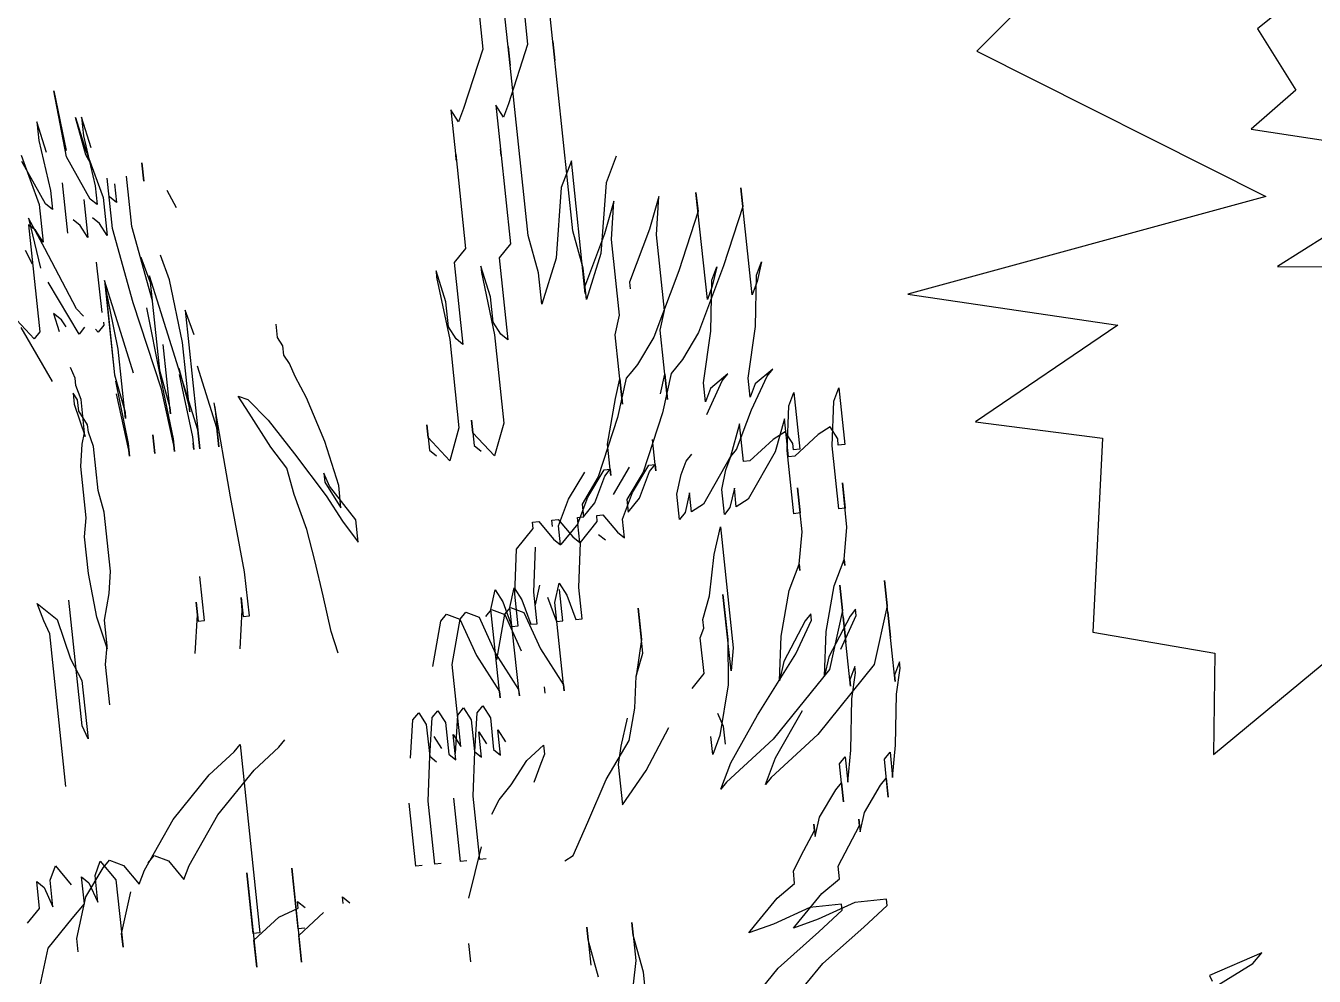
# Model space of a CAD drawing. Header units: millimetres. Extents: x 7703 to 16070, y -6855 to 95.
# Drawn here: x 14869.52 to 14892.32, y -4820.02 to -4803.19 of the extents above; entities that cross this region are included whole.
import ezdxf

# ---------------------------------------------------------------- set-up
doc = ezdxf.new("R2010")
doc.units = ezdxf.units.MM
for name, color, linetype in [('AĞAÇLAR', 7, 'Continuous'), ('yeni', 7, 'Continuous'), ('YENİ AĞAÇ', 80, 'Continuous')]:
    doc.layers.add(name, color=color, linetype=linetype)
doc.layers.add('kapı', color=6, linetype='Continuous', lineweight=9)
doc.styles.get("Standard").update_dxf_attribs({"font": 'stylu.ttf', "height": 10})

# ---------------------------------------------------------------- blocks, each defined once
blk = doc.blocks.new('A$C06865A3D')
at = {"color": 84}
for p, q in [((0.6569, 3.5943), (0.5796, 3.6568)), ((0.8609, 3.6326), (0.8745, 3.6216)), ((0.9382, 3.5701), (0.8609, 3.6326)), ((0.5876, 3.6202), (0.6285, 3.5871)), ((0.8745, 3.6216), (0.9007, 3.5703)), ((0.6432, 3.6053), (0.6569, 3.5943)), ((0.7796, 3.495), (0.6432, 3.6053)), ((0.6285, 3.5871), (0.6547, 3.5358)), ((0.9228, 3.5976), (0.9327, 3.582)), ((0.9282, 3.5857), (0.9228, 3.5976)), ((0.9609, 3.5517), (0.9282, 3.5857)), ((0.9327, 3.582), (0.9382, 3.5701)), ((0.7591, 3.5719), (0.7699, 3.548)), ((0.813, 3.5734), (0.8284, 3.5459)), ((0.8366, 3.5468), (0.813, 3.5734)), ((0.9007, 3.5703), (0.9278, 3.5107)), ((1.0551, 3.5659), (1.096, 3.5328)), ((1.0605, 3.554), (1.0551, 3.5659)), ((0.9899, 3.5132), (0.9609, 3.5517)), ((1.0886, 3.5237), (1.0605, 3.554)), ((0.7699, 3.548), (0.8126, 3.4985)), ((0.8284, 3.5459), (0.85, 3.4983)), ((0.8912, 3.5027), (0.8366, 3.5468)), ((0.6547, 3.5358), (0.6601, 3.5239)), ((1.0001, 3.5351), (0.9981, 3.5141)), ((1.0009, 3.5268), (1.0001, 3.5351)), ((1.075, 3.5347), (1.0722, 3.5219)), ((1.0878, 3.5319), (1.075, 3.5347)), ((1.0923, 3.5282), (1.0878, 3.5319)), ((1.096, 3.5328), (1.0923, 3.5282)), ((0.6474, 3.5267), (0.6837, 3.4973)), ((0.6601, 3.5239), (0.6474, 3.5267)), ((1.0126, 3.4948), (1.0009, 3.5268)), ((1.0722, 3.5219), (1.0711, 3.4927)), ((1.1341, 3.4869), (1.0886, 3.5237)), ((0.9278, 3.5107), (0.9349, 3.4824)), ((1.0035, 3.5022), (0.9899, 3.5132)), ((0.9981, 3.5141), (1.0035, 3.5022)), ((1.0401, 3.5102), (1.0555, 3.4827)), ((1.0674, 3.4881), (1.0401, 3.5102)), ((1.1196, 3.5062), (1.1378, 3.4915)), ((1.1514, 3.4804), (1.1196, 3.5062)), ((0.6792, 3.501), (0.7474, 3.4458)), ((0.6837, 3.4973), (0.6792, 3.501)), ((0.8106, 3.4775), (0.7796, 3.495)), ((0.8126, 3.4985), (0.8333, 3.4591)), ((0.85, 3.4983), (0.8546, 3.4946)), ((0.9011, 3.4871), (0.8912, 3.5027)), ((1.0289, 3.4591), (1.0126, 3.4948)), ((1.0711, 3.4927), (1.0674, 3.4881)), ((1.1378, 3.4915), (1.1341, 3.4869)), ((0.9511, 3.4467), (0.9011, 3.4871)), ((0.9349, 3.4824), (0.9358, 3.4741)), ((1.0555, 3.4827), (1.0689, 3.4342)), ((1.1705, 3.4575), (1.1514, 3.4804)), ((0.8333, 3.4591), (0.8106, 3.4775)), ((0.9358, 3.4741), (0.9366, 3.4659)), ((1.2108, 3.4701), (1.2289, 3.4554)), ((1.2517, 3.437), (1.2108, 3.4701)), ((1.6992, 3.4733), (1.6799, 3.4243)), ((1.7004, 3.4603), (1.6992, 3.4733)), ((0.9329, 3.4614), (0.9511, 3.4467)), ((0.9429, 3.4458), (0.9329, 3.4614)), ((0.9366, 3.4659), (0.9565, 3.4348)), ((1.0297, 3.4509), (1.0289, 3.4591)), ((1.175, 3.4538), (1.1705, 3.4575)), ((1.1705, 3.4575), (1.175, 3.4538)), ((1.1813, 3.4337), (1.1705, 3.4575)), ((1.6908, 3.42), (1.7004, 3.4603)), ((0.7474, 3.4458), (0.7491, 3.4293)), ((1.0351, 3.4389), (1.0297, 3.4509)), ((1.2289, 3.4554), (1.2588, 3.4086)), ((1.2335, 3.4517), (1.2517, 3.437)), ((1.2835, 3.4113), (1.2335, 3.4517)), ((0.9565, 3.4348), (0.9827, 3.3834)), ((1.0451, 3.4234), (1.0351, 3.4389)), ((1.0525, 3.4325), (1.0624, 3.4169)), ((1.0661, 3.4214), (1.0525, 3.4325)), ((1.0689, 3.4342), (1.0661, 3.4214)), ((1.2058, 3.3988), (1.1813, 3.4337)), ((1.2105, 3.4326), (1.2114, 3.4244)), ((1.2151, 3.4289), (1.2105, 3.4326)), ((0.7491, 3.4293), (0.8082, 3.3815)), ((1.0633, 3.4087), (1.0451, 3.4234)), ((1.2114, 3.4244), (1.224, 3.3841)), ((1.2268, 3.3969), (1.2151, 3.4289)), ((1.2735, 3.4268), (1.279, 3.4149)), ((1.2781, 3.4232), (1.2735, 3.4268)), ((1.2926, 3.4039), (1.2781, 3.4232)), ((1.6799, 3.4243), (1.6854, 3.4222)), ((0.7426, 3.412), (0.7472, 3.4083)), ((0.769, 3.3982), (0.7426, 3.412)), ((0.7472, 3.4083), (0.7963, 3.3761)), ((0.9901, 3.3926), (0.9674, 3.4109)), ((1.0624, 3.4169), (1.0633, 3.4087)), ((1.2588, 3.4086), (1.2675, 3.3263)), ((1.279, 3.4149), (1.2835, 3.4113)), ((0.7872, 3.3835), (0.769, 3.3982)), ((1.2339, 3.3685), (1.2058, 3.3988)), ((1.3253, 3.3699), (1.2926, 3.4039)), ((0.9819, 3.3917), (0.9856, 3.3962)), ((0.989, 3.3633), (0.9819, 3.3917)), ((0.9856, 3.3962), (0.9901, 3.3926)), ((0.9864, 3.388), (0.9856, 3.3962)), ((0.9973, 3.3642), (0.9864, 3.388)), ((0.8, 3.3807), (0.7872, 3.3835)), ((0.7963, 3.3761), (0.86, 3.3246)), ((0.8082, 3.3815), (0.8, 3.3807)), ((0.9827, 3.3834), (0.9899, 3.3551)), ((1.224, 3.3841), (1.2339, 3.3685)), ((0.9999, 3.3395), (0.989, 3.3633)), ((0.999, 3.3477), (0.9973, 3.3642)), ((1.3443, 3.347), (1.3253, 3.3699)), ((1.3262, 3.3617), (1.3443, 3.347)), ((1.327, 3.3535), (1.3262, 3.3617)), ((0.9899, 3.3551), (0.999, 3.3477)), ((1.3543, 3.3314), (1.327, 3.3535)), ((1.0135, 3.3285), (0.9999, 3.3395)), ((1.3407, 3.3424), (1.3543, 3.3314)), ((1.3415, 3.3342), (1.3407, 3.3424)), ((0.9806, 3.325), (0.9843, 3.3295)), ((0.9843, 3.3295), (1.0053, 3.3276)), ((1.0053, 3.3276), (1.0135, 3.3285)), ((1.2554, 3.2834), (1.2419, 3.3319)), ((1.2675, 3.3263), (1.2653, 3.2679)), ((1.3487, 3.3058), (1.3415, 3.3342)), ((0.86, 3.3246), (0.8753, 3.2971)), ((0.9851, 3.3213), (0.9806, 3.325)), ((0.9877, 3.2966), (0.9851, 3.3213)), ((0.837, 3.3056), (0.8552, 3.2908)), ((0.8461, 3.2982), (0.837, 3.3056)), ((1.3586, 3.2903), (1.3487, 3.3058)), ((0.8753, 3.2971), (0.8461, 3.2982)), ((0.8552, 3.2908), (0.8634, 3.2917)), ((1.0159, 3.2663), (0.9877, 3.2966)), ((1.3495, 3.2976), (1.3586, 3.2903)), ((1.3541, 3.2939), (1.3495, 3.2976)), ((1.3604, 3.2738), (1.3541, 3.2939)), ((1.2662, 3.2596), (1.2554, 3.2834)), ((1.0386, 3.2479), (1.0159, 3.2663)), ((1.2653, 3.2679), (1.2662, 3.2596)), ((1.3666, 3.2537), (1.3604, 3.2738)), ((1.0003, 3.2563), (1.0131, 3.2535)), ((1.0102, 3.2408), (1.0003, 3.2563)), ((1.4197, 3.2635), (1.4013, 3.2407)), ((1.4242, 3.2598), (1.4197, 3.2635)), ((1.4232, 3.2306), (1.4242, 3.2598)), ((0.3817, 3.2447), (0.4081, 3.2308)), ((0.4126, 3.2272), (0.3817, 3.2447)), ((1.0131, 3.2535), (1.0349, 3.2434)), ((1.0349, 3.2434), (1.0386, 3.2479)), ((1.3757, 3.2463), (1.3666, 3.2537)), ((1.3738, 3.2253), (1.3757, 3.2463)), ((0.4081, 3.2308), (0.4518, 3.2105)), ((1.0739, 3.1893), (1.0102, 3.2408)), ((1.4013, 3.2407), (1.3883, 3.206)), ((1.4201, 3.1803), (1.4232, 3.2306)), ((0.4212, 3.2247), (0.4126, 3.2272)), ((0.4501, 3.227), (0.4637, 3.2159)), ((1.3773, 3.1924), (1.3738, 3.2253)), ((0.4518, 3.2105), (0.4791, 3.1885)), ((0.4555, 3.2151), (0.4549, 3.2152)), ((0.4637, 3.2159), (0.4555, 3.2151)), ((0.5512, 3.1753), (0.4893, 3.2103)), ((0.5486, 3.2), (0.5267, 3.2102)), ((0.9845, 3.2089), (0.9964, 3.2143)), ((0.9853, 3.2007), (0.9845, 3.2089)), ((0.9964, 3.2143), (1.031, 3.2014)), ((0.5978, 3.1678), (0.5486, 3.2)), ((1.0098, 3.1658), (0.9853, 3.2007)), ((1.031, 3.2014), (1.0694, 3.1929)), ((1.3883, 3.206), (1.3781, 3.1842)), ((0.4663, 3.1913), (0.4581, 3.1904)), ((0.4791, 3.1885), (0.4663, 3.1913)), ((1.0694, 3.1929), (1.0739, 3.1893)), ((1.3781, 3.1842), (1.3773, 3.1924)), ((1.4227, 3.1556), (1.4201, 3.1803)), ((0.6478, 3.1273), (0.5978, 3.1678)), ((0.6761, 3.1345), (0.6233, 3.1622)), ((0.4167, 3.1485), (0.4568, 3.1237)), ((0.4468, 3.1393), (0.4167, 3.1485)), ((0.6123, 3.1485), (0.6432, 3.131)), ((0.6608, 3.1469), (0.6898, 3.1235)), ((0.507, 3.1207), (0.4468, 3.1393)), ((0.6168, 3.1448), (0.666, 3.1126)), ((0.5333, 3.1296), (0.5354, 3.1279)), ((0.5354, 3.1279), (0.5363, 3.1196)), ((0.6432, 3.131), (0.6478, 3.1273)), ((0.6898, 3.1235), (0.6761, 3.1345)), ((1.0306, 3.1264), (1.0434, 3.1236)), ((1.0315, 3.1182), (1.0306, 3.1264)), ((1.0434, 3.1236), (1.0661, 3.1052)), ((0.5164, 3.1204), (0.507, 3.1207)), ((0.5363, 3.1196), (0.5324, 3.1198)), ((0.666, 3.1126), (0.675, 3.1053)), ((1.0551, 3.0916), (1.0315, 3.1182)), ((1.0561, 3.1208), (1.0689, 3.118)), ((1.0743, 3.1061), (1.0561, 3.1208)), ((0.675, 3.1053), (0.6705, 3.109)), ((1.0661, 3.1052), (1.0743, 3.1061)), ((1.0832, 3.0613), (1.0551, 3.0916)), ((1.269, 3.0824), (1.2962, 3.0603)), ((1.278, 3.075), (1.269, 3.0824)), ((0.5386, 3.0575), (0.483, 3.0724)), ((1.309, 3.0575), (1.278, 3.075)), ((1.1287, 3.0245), (1.0832, 3.0613)), ((1.2962, 3.0603), (1.3298, 3.0181)), ((1.3408, 3.0317), (1.309, 3.0575)), ((1.1324, 3.0291), (1.1287, 3.0245)), ((0.9246, 2.9667), (0.9237, 2.9755)), ((0.9235, 2.9356), (0.9246, 2.9667)), ((0.929, 2.8829), (0.9235, 2.9356)), ((1.0636, 2.9105), (1.0724, 2.9115)), ((1.0684, 2.9066), (1.0636, 2.9105)), ((1.0119, 2.8962), (1.0797, 2.8413)), ((1.0555, 2.8609), (1.0119, 2.8962)), ((1.0603, 2.857), (1.0615, 2.8881)), ((0.9433, 2.8312), (0.929, 2.8829)), ((1.0594, 2.8657), (1.0555, 2.8609)), ((1.0797, 2.8413), (1.0603, 2.857)), ((0.9491, 2.8185), (0.9433, 2.8312)), ((0.914, 2.8148), (0.9267, 2.8206)), ((0.9149, 2.806), (0.914, 2.8148)), ((0.9267, 2.8206), (0.9491, 2.8185)), ((0.8826, 2.776), (0.905, 2.7739)), ((0.8884, 2.7633), (0.8826, 2.776)), ((0.905, 2.7739), (0.9535, 2.7347)), ((0.9438, 2.7426), (0.9225, 2.7758)), ((0.9078, 2.7476), (0.8884, 2.7633)), ((0.8805, 2.7536), (0.8893, 2.7545)), ((0.8999, 2.7379), (0.8805, 2.7536)), ((0.8893, 2.7545), (0.9078, 2.7476)), ((0.9017, 2.7203), (0.8999, 2.7379)), ((0.9535, 2.7347), (0.9438, 2.7426)), ((0.9054, 2.6853), (0.9017, 2.7203)), ((0.9267, 2.652), (0.9054, 2.6853))]:
    blk.add_line(p, q, dxfattribs=at)
at = {"color": 87}
for p, q in [((0.6308, 3.562), (0.5535, 3.6245)), ((0.8347, 3.6003), (0.8484, 3.5893)), ((0.912, 3.5378), (0.8347, 3.6003)), ((0.5615, 3.5879), (0.6024, 3.5548)), ((0.8484, 3.5893), (0.8746, 3.538)), ((0.6171, 3.573), (0.6308, 3.562)), ((0.7535, 3.4627), (0.6171, 3.573)), ((0.8967, 3.5653), (0.9066, 3.5497)), ((0.9021, 3.5534), (0.8967, 3.5653)), ((0.6024, 3.5548), (0.6286, 3.5035)), ((0.9348, 3.5194), (0.9021, 3.5534)), ((0.733, 3.5396), (0.7438, 3.5157)), ((0.8284, 3.4623), (0.733, 3.5396)), ((0.7869, 3.5411), (0.8022, 3.5136)), ((0.8105, 3.5145), (0.7869, 3.5411)), ((0.9066, 3.5497), (0.912, 3.5378)), ((0.8746, 3.538), (0.9016, 3.4784)), ((1.0289, 3.5336), (1.0699, 3.5005)), ((1.0344, 3.5217), (1.0289, 3.5336)), ((0.7438, 3.5157), (0.7864, 3.4662)), ((0.9638, 3.4809), (0.9348, 3.5194)), ((1.0625, 3.4914), (1.0344, 3.5217)), ((0.6286, 3.5035), (0.634, 3.4916)), ((0.8022, 3.5136), (0.8239, 3.466)), ((0.865, 3.4704), (0.8105, 3.5145)), ((0.6212, 3.4944), (0.6576, 3.465)), ((0.634, 3.4916), (0.6212, 3.4944)), ((0.9739, 3.5028), (0.972, 3.4818)), ((0.9748, 3.4945), (0.9739, 3.5028)), ((0.9865, 3.4625), (0.9748, 3.4945)), ((1.0489, 3.5024), (1.0461, 3.4896)), ((1.0616, 3.4996), (1.0489, 3.5024)), ((1.0662, 3.4959), (1.0616, 3.4996)), ((1.108, 3.4546), (1.0625, 3.4914)), ((1.0699, 3.5005), (1.0662, 3.4959)), ((0.9774, 3.4698), (0.9638, 3.4809)), ((0.972, 3.4818), (0.9774, 3.4698)), ((1.0461, 3.4896), (1.045, 3.4604)), ((0.6531, 3.4687), (0.7213, 3.4135)), ((0.6576, 3.465), (0.6531, 3.4687)), ((0.875, 3.4548), (0.865, 3.4704)), ((0.9016, 3.4784), (0.9088, 3.4501)), ((1.014, 3.4779), (1.0294, 3.4504)), ((1.0413, 3.4558), (1.014, 3.4779)), ((1.0935, 3.4739), (1.1117, 3.4592)), ((1.1253, 3.4481), (1.0935, 3.4739)), ((0.7845, 3.4452), (0.7535, 3.4627)), ((0.7864, 3.4662), (0.8072, 3.4268)), ((0.8239, 3.466), (0.8284, 3.4623)), ((1.045, 3.4604), (1.0413, 3.4558)), ((1.1117, 3.4592), (1.108, 3.4546)), ((0.8072, 3.4268), (0.7845, 3.4452)), ((0.925, 3.4144), (0.875, 3.4548)), ((0.9088, 3.4501), (0.9096, 3.4418)), ((1.0294, 3.4504), (1.0428, 3.4019)), ((1.1444, 3.4252), (1.1253, 3.4481)), ((0.9096, 3.4418), (0.9105, 3.4336)), ((0.9105, 3.4336), (0.9304, 3.4024)), ((1.1846, 3.4378), (1.2028, 3.4231)), ((1.2256, 3.4047), (1.1846, 3.4378)), ((0.9068, 3.4291), (0.925, 3.4144)), ((0.9168, 3.4135), (0.9068, 3.4291)), ((1.0036, 3.4185), (1.0027, 3.4268)), ((1.1489, 3.4215), (1.1444, 3.4252)), ((1.1444, 3.4252), (1.1489, 3.4215)), ((1.1552, 3.4014), (1.1444, 3.4252)), ((1.2028, 3.4231), (1.2327, 3.3763)), ((0.7213, 3.4135), (0.723, 3.397)), ((0.9412, 3.3786), (0.9168, 3.4135)), ((1.009, 3.4066), (1.0036, 3.4185)), ((1.2074, 3.4194), (1.2256, 3.4047)), ((1.2574, 3.3789), (1.2074, 3.4194)), ((0.723, 3.397), (0.7821, 3.3492)), ((0.9304, 3.4024), (0.9566, 3.3511)), ((1.019, 3.3911), (1.009, 3.4066)), ((1.0263, 3.4002), (1.0363, 3.3846)), ((1.04, 3.3891), (1.0263, 3.4002)), ((1.0428, 3.4019), (1.04, 3.3891)), ((1.1796, 3.3665), (1.1552, 3.4014)), ((1.1844, 3.4003), (1.1853, 3.3921)), ((1.189, 3.3966), (1.1844, 3.4003)), ((1.2006, 3.3646), (1.189, 3.3966)), ((1.0372, 3.3763), (1.019, 3.3911)), ((1.0363, 3.3846), (1.0372, 3.3763)), ((1.1853, 3.3921), (1.1978, 3.3518)), ((1.2474, 3.3945), (1.2528, 3.3826)), ((1.252, 3.3909), (1.2474, 3.3945)), ((1.2665, 3.3716), (1.252, 3.3909)), ((0.7165, 3.3797), (0.721, 3.376)), ((0.7429, 3.3659), (0.7165, 3.3797)), ((0.721, 3.376), (0.7702, 3.3438)), ((0.964, 3.3602), (0.9412, 3.3786)), ((1.2327, 3.3763), (1.2414, 3.294)), ((1.2528, 3.3826), (1.2574, 3.3789)), ((0.7611, 3.3512), (0.7429, 3.3659)), ((0.9558, 3.3594), (0.9594, 3.3639)), ((0.9594, 3.3639), (0.964, 3.3602)), ((0.9603, 3.3557), (0.9594, 3.3639)), ((1.2078, 3.3362), (1.1796, 3.3665)), ((1.2158, 3.2996), (1.2006, 3.3646)), ((1.2992, 3.3376), (1.2665, 3.3716)), ((0.7739, 3.3484), (0.7611, 3.3512)), ((0.7821, 3.3492), (0.7739, 3.3484)), ((0.9629, 3.331), (0.9558, 3.3594)), ((0.9566, 3.3511), (0.9638, 3.3228)), ((0.9711, 3.3319), (0.9603, 3.3557)), ((1.1978, 3.3518), (1.2078, 3.3362)), ((0.7702, 3.3438), (0.8338, 3.2923)), ((0.9517, 3.3172), (0.9446, 3.3455)), ((1.3182, 3.3147), (1.2992, 3.3376)), ((0.9737, 3.3072), (0.9629, 3.331)), ((0.9729, 3.3154), (0.9711, 3.3319)), ((1.3, 3.3294), (1.3182, 3.3147)), ((1.3009, 3.3212), (1.3, 3.3294)), ((0.9625, 3.2933), (0.9517, 3.3172)), ((0.9638, 3.3228), (0.9729, 3.3154)), ((1.3282, 3.2991), (1.3009, 3.3212)), ((0.9874, 3.2962), (0.9737, 3.3072)), ((1.3145, 3.3101), (1.3282, 3.2991)), ((1.3154, 3.3019), (1.3145, 3.3101)), ((1.3225, 3.2735), (1.3154, 3.3019)), ((0.8338, 3.2923), (0.8492, 3.2648)), ((0.9545, 3.2927), (0.9581, 3.2972)), ((0.959, 3.289), (0.9545, 3.2927)), ((0.9581, 3.2972), (0.9791, 3.2953)), ((0.9762, 3.2823), (0.9625, 3.2933)), ((0.9791, 3.2953), (0.9874, 3.2962)), ((1.2292, 3.2511), (1.2158, 3.2996)), ((1.2414, 3.294), (1.2392, 3.2356)), ((0.9433, 3.2788), (0.9469, 3.2834)), ((0.9478, 3.2751), (0.9433, 3.2788)), ((0.9469, 3.2834), (0.9679, 3.2814)), ((0.9679, 3.2814), (0.9762, 3.2823)), ((0.8109, 3.2732), (0.8291, 3.2585)), ((0.82, 3.2659), (0.8109, 3.2732)), ((0.8492, 3.2648), (0.82, 3.2659)), ((0.9504, 3.2505), (0.9478, 3.2751)), ((1.3325, 3.258), (1.3225, 3.2735)), ((0.4676, 3.2476), (0.4543, 3.2583)), ((0.4543, 3.2583), (0.4676, 3.2476)), ((0.4884, 3.257), (0.5059, 3.2516)), ((0.8291, 3.2585), (0.8373, 3.2594)), ((0.9897, 3.234), (0.9616, 3.2643)), ((1.3234, 3.2653), (1.3325, 3.258)), ((1.328, 3.2616), (1.3234, 3.2653)), ((1.3342, 3.2415), (1.328, 3.2616)), ((0.9785, 3.2202), (0.9504, 3.2505)), ((1.2401, 3.2273), (1.2292, 3.2511)), ((0.4893, 3.2103), (0.4529, 3.2398)), ((1.0125, 3.2156), (0.9897, 3.234)), ((1.2392, 3.2356), (1.2401, 3.2273)), ((1.3405, 3.2214), (1.3342, 3.2415)), ((1.3936, 3.2312), (1.3752, 3.2084)), ((1.3981, 3.2275), (1.3936, 3.2312)), ((0.9742, 3.224), (0.9869, 3.2212)), ((0.9841, 3.2084), (0.9742, 3.224)), ((1.0013, 3.2018), (0.9785, 3.2202)), ((0.9869, 3.2212), (1.0088, 3.2111)), ((1.3496, 3.214), (1.3405, 3.2214)), ((1.397, 3.1982), (1.3981, 3.2275)), ((0.3591, 3.2167), (0.3727, 3.2057)), ((0.3855, 3.2029), (0.3591, 3.2167)), ((0.963, 3.2102), (0.9757, 3.2074)), ((0.9729, 3.1946), (0.963, 3.2102)), ((0.9757, 3.2074), (0.9976, 3.1972)), ((1.0478, 3.157), (0.9841, 3.2084)), ((1.0088, 3.2111), (1.0125, 3.2156)), ((1.3477, 3.193), (1.3496, 3.214)), ((1.3752, 3.2084), (1.3622, 3.1737)), ((0.3727, 3.2057), (0.4128, 3.1808)), ((1.0366, 3.1431), (0.9729, 3.1946)), ((0.9976, 3.1972), (1.0013, 3.2018)), ((1.394, 3.148), (1.397, 3.1982)), ((0.3708, 3.1847), (0.4145, 3.1644)), ((0.4519, 3.1642), (0.4156, 3.1936)), ((1.3511, 3.1601), (1.3477, 3.193)), ((0.4182, 3.1689), (0.3753, 3.181)), ((0.4128, 3.1808), (0.4264, 3.1698)), ((0.9583, 3.1766), (0.9703, 3.182)), ((0.9592, 3.1684), (0.9583, 3.1766)), ((0.9703, 3.182), (1.0049, 3.169)), ((1.3622, 3.1737), (1.352, 3.1519)), ((0.4145, 3.1644), (0.4418, 3.1423)), ((0.4264, 3.1698), (0.4182, 3.1689)), ((0.4894, 3.164), (0.5258, 3.1346)), ((0.9471, 3.1627), (0.9591, 3.1682)), ((0.948, 3.1545), (0.9471, 3.1627)), ((0.9591, 3.1682), (0.9937, 3.1552)), ((0.9837, 3.1335), (0.9592, 3.1684)), ((1.0049, 3.169), (1.0432, 3.1606)), ((1.0432, 3.1606), (1.0478, 3.157)), ((1.352, 3.1519), (1.3511, 3.1601)), ((0.5067, 3.1575), (0.5749, 3.1024)), ((0.5331, 3.1437), (0.5067, 3.1575)), ((0.5604, 3.1216), (0.5113, 3.1539)), ((0.5113, 3.1539), (0.5749, 3.1024)), ((0.9725, 3.1197), (0.948, 3.1545)), ((0.9937, 3.1552), (1.032, 3.1468)), ((1.3966, 3.1233), (1.394, 3.148)), ((0.429, 3.1451), (0.4208, 3.1442)), ((0.4208, 3.1442), (0.4981, 3.0817)), ((0.4418, 3.1423), (0.429, 3.1451)), ((0.586, 3.116), (0.5331, 3.1437)), ((1.032, 3.1468), (1.0366, 3.1431)), ((1.0428, 3.0857), (0.9837, 3.1335)), ((0.6104, 3.0812), (0.5604, 3.1216)), ((0.6104, 3.0812), (0.5604, 3.1216)), ((0.5749, 3.1024), (0.6059, 3.0849)), ((0.5749, 3.1024), (0.6059, 3.0849)), ((0.5795, 3.0987), (0.6286, 3.0665)), ((0.6332, 3.0628), (0.5886, 3.0913)), ((0.6524, 3.0773), (0.6388, 3.0884)), ((0.6388, 3.0884), (0.6524, 3.0773)), ((1.0045, 3.0941), (1.0172, 3.0913)), ((1.0053, 3.0859), (1.0045, 3.0941)), ((1.0172, 3.0913), (1.04, 3.0729)), ((1.03, 3.0885), (1.0428, 3.0857)), ((1.0482, 3.0738), (1.03, 3.0885)), ((0.4981, 3.0817), (0.4989, 3.0735)), ((0.6059, 3.0849), (0.6104, 3.0812)), ((0.6059, 3.0849), (0.6104, 3.0812)), ((0.9933, 3.0803), (1.006, 3.0775)), ((0.9941, 3.072), (0.9933, 3.0803)), ((1.0289, 3.0593), (1.0053, 3.0859)), ((1.006, 3.0775), (1.0288, 3.0591)), ((0.4989, 3.0735), (0.4697, 3.0745)), ((0.6286, 3.0665), (0.6377, 3.0591)), ((1.0177, 3.0454), (0.9941, 3.072)), ((1.0188, 3.0747), (1.0316, 3.0719)), ((1.04, 3.0729), (1.0482, 3.0738)), ((0.6377, 3.0591), (0.6332, 3.0628)), ((1.0288, 3.0591), (1.037, 3.06)), ((1.0571, 3.029), (1.0289, 3.0593)), ((1.2428, 3.05), (1.2701, 3.028)), ((1.2519, 3.0427), (1.2428, 3.05)), ((1.2829, 3.0252), (1.2519, 3.0427)), ((1.1025, 2.9922), (1.0571, 3.029)), ((0.7936, 3.0008), (0.7618, 3.0265)), ((0.7763, 3.0073), (0.7899, 2.9962)), ((0.7854, 2.9999), (0.7763, 3.0073)), ((1.0913, 2.9784), (1.0459, 3.0151)), ((0.809, 2.9733), (0.7854, 2.9999)), ((0.7899, 2.9962), (0.7936, 3.0008)), ((1.1062, 2.9968), (1.1025, 2.9922)), ((1.095, 2.9829), (1.0913, 2.9784)), ((0.8973, 2.9033), (0.8985, 2.9344)), ((0.8976, 2.9432), (1.0333, 2.8334)), ((0.8985, 2.9344), (0.8976, 2.9432)), ((0.9029, 2.8506), (0.8973, 2.9033)), ((1.0354, 2.8558), (1.0423, 2.8743)), ((1.0375, 2.8782), (1.0462, 2.8792)), ((1.0423, 2.8743), (1.0375, 2.8782)), ((0.9857, 2.8639), (1.0536, 2.809)), ((1.0294, 2.8286), (0.9857, 2.8639)), ((0.9172, 2.7989), (0.9029, 2.8506)), ((1.0342, 2.8247), (1.0354, 2.8558)), ((1.0333, 2.8334), (1.0294, 2.8286)), ((1.0536, 2.809), (1.0342, 2.8247)), ((0.9229, 2.7862), (0.9172, 2.7989)), ((0.8879, 2.7825), (0.9006, 2.7883)), ((0.8888, 2.7737), (0.8879, 2.7825)), ((0.9006, 2.7883), (0.9229, 2.7862)), ((0.8964, 2.7435), (0.8888, 2.7737)), ((0.8565, 2.7437), (0.8789, 2.7416)), ((0.8622, 2.731), (0.8565, 2.7437)), ((0.9176, 2.7102), (0.8964, 2.7435)), ((0.8544, 2.7213), (0.8632, 2.7222)), ((0.8738, 2.7056), (0.8544, 2.7213)), ((0.8816, 2.7153), (0.8622, 2.731)), ((0.8632, 2.7222), (0.8816, 2.7153)), ((0.9273, 2.7024), (0.9176, 2.7102)), ((0.8756, 2.688), (0.8738, 2.7056))]:
    blk.add_line(p, q, dxfattribs=at)
at = {"color": 72}
for p, q in [((1.0686, 3.3982), (1.156, 3.3275)), ((1.0828, 3.376), (1.0686, 3.3982)), ((1.1067, 3.346), (1.0828, 3.376)), ((1.1145, 3.3557), (1.1469, 3.3295)), ((1.1696, 3.3112), (1.1145, 3.3557)), ((1.1176, 3.3264), (1.1067, 3.346)), ((1.1241, 3.3212), (1.1176, 3.3264)), ((1.1469, 3.3295), (1.1767, 3.3001)), ((1.156, 3.3275), (1.1696, 3.3112)), ((1.1279, 3.3127), (1.1241, 3.3212)), ((1.1538, 3.2918), (1.1279, 3.3127)), ((1.068, 3.2915), (1.0906, 3.2732)), ((1.1004, 3.2653), (1.068, 3.2915)), ((1.1557, 3.2742), (1.1538, 3.2918)), ((1.1767, 3.3001), (1.2044, 3.2616)), ((1.0906, 3.2732), (1.1113, 3.2458)), ((1.1882, 3.2747), (1.2005, 3.2701)), ((1.2005, 3.2701), (1.2135, 3.2596)), ((1.1113, 3.2458), (1.1004, 3.2653)), ((1.2121, 3.2447), (1.1991, 3.2551)), ((1.2044, 3.2616), (1.2121, 3.2447)), ((1.1313, 3.2242), (1.1113, 3.2458)), ((0.6566, 3.2329), (0.6469, 3.2408)), ((0.6657, 3.231), (0.6566, 3.2329)), ((0.6722, 3.2257), (0.6657, 3.231)), ((1.1793, 3.1908), (1.1659, 3.2338)), ((0.6813, 3.2237), (0.6722, 3.2257)), ((0.6936, 3.2191), (0.6813, 3.2237)), ((0.715, 3.2125), (0.6936, 3.2191)), ((1.1487, 3.1994), (1.1313, 3.2242)), ((0.7552, 3.1961), (0.715, 3.2125)), ((1.1326, 3.2125), (1.1467, 3.1903)), ((0.7929, 3.1764), (0.7552, 3.1961)), ((1.1589, 3.159), (1.1487, 3.1994)), ((1.1467, 3.1903), (1.1571, 3.1766)), ((1.1862, 3.1531), (1.1793, 3.1908)), ((0.6692, 3.1691), (0.6777, 3.173)), ((0.6777, 3.173), (0.7044, 3.1729)), ((0.7044, 3.1729), (0.7434, 3.1681)), ((0.7753, 3.1745), (0.7818, 3.1693)), ((0.7876, 3.1699), (0.7753, 3.1745)), ((0.809, 3.1633), (0.7929, 3.1764)), ((1.1571, 3.1766), (1.1862, 3.1531)), ((0.6874, 3.1651), (0.6692, 3.1691)), ((0.7238, 3.1572), (0.6874, 3.1651)), ((0.7434, 3.1681), (0.7915, 3.1614)), ((0.7818, 3.1693), (0.809, 3.1633)), ((0.8266, 3.1651), (0.7876, 3.1699)), ((0.7915, 3.1614), (0.8187, 3.1554)), ((0.8428, 3.1521), (0.8266, 3.1651)), ((1.1749, 3.1193), (1.1589, 3.159)), ((0.7478, 3.1538), (0.7238, 3.1572)), ((0.7699, 3.1413), (0.7478, 3.1538)), ((0.8187, 3.1554), (0.8428, 3.1521)), ((0.801, 3.1269), (0.7699, 3.1413)), ((1.0949, 3.1197), (1.0957, 3.1405)), ((1.0957, 3.1405), (1.1022, 3.1352)), ((1.1022, 3.1352), (1.106, 3.1268)), ((0.8263, 3.1118), (0.801, 3.1269)), ((1.106, 3.1268), (1.1137, 3.1098)), ((0.8548, 3.0941), (0.8263, 3.1118)), ((1.1006, 3.0936), (1.0949, 3.1197)), ((1.1871, 3.088), (1.1749, 3.1193)), ((0.5045, 3.1037), (0.4949, 3.1027)), ((0.4949, 3.1027), (0.5103, 3.0946)), ((0.5119, 3.102), (0.5045, 3.1037)), ((0.8833, 3.0764), (0.8548, 3.0941)), ((1.1025, 3.076), (1.1006, 3.0936)), ((1.1851, 3.0789), (1.1871, 3.088)), ((0.5512, 3.0747), (0.5411, 3.0785)), ((0.9021, 3.0666), (0.8833, 3.0764)), ((1.107, 3.0617), (1.1025, 3.076)), ((0.5565, 3.0704), (0.5512, 3.0747)), ((0.5692, 3.0645), (0.5565, 3.0704)), ((0.593, 3.0452), (0.5692, 3.0645)), ((0.5596, 3.0635), (0.5675, 3.0571)), ((0.567, 3.0619), (0.5596, 3.0635)), ((0.575, 3.0554), (0.567, 3.0619)), ((0.5675, 3.0571), (0.5957, 3.0431)), ((0.5824, 3.0538), (0.575, 3.0554)), ((0.5899, 3.0522), (0.5824, 3.0538)), ((0.5952, 3.0479), (0.5899, 3.0522)), ((0.5988, 3.0362), (0.593, 3.0452)), ((0.6079, 3.042), (0.5952, 3.0479)), ((0.6397, 3.0163), (0.6079, 3.042)), ((0.6126, 3.0207), (0.5988, 3.0362)), ((1.1469, 2.9919), (1.1217, 3.0337)), ((0.6496, 2.9907), (0.6126, 3.0207)), ((0.6577, 3.0061), (0.6397, 3.0163)), ((0.7001, 2.9718), (0.6577, 3.0061)), ((0.6607, 2.9773), (0.6496, 2.9907)), ((0.6872, 2.9559), (0.6607, 2.9773)), ((0.7138, 2.9563), (0.7001, 2.9718)), ((1.1896, 2.952), (1.1766, 2.9625)), ((0.7211, 2.9329), (0.6872, 2.9559)), ((0.7281, 2.936), (0.7138, 2.9563)), ((0.7466, 2.921), (0.7281, 2.936)), ((0.7825, 2.8524), (0.6919, 2.9257)), ((0.7492, 2.9189), (0.7211, 2.9329)), ((0.7577, 2.9077), (0.7466, 2.921)), ((0.6735, 2.903), (0.6969, 2.9055)), ((0.6891, 2.8958), (0.6735, 2.903)), ((0.6969, 2.9055), (0.7313, 2.8885)), ((0.7868, 2.8841), (0.7577, 2.9077)), ((0.7014, 2.8912), (0.6891, 2.8958)), ((0.8115, 2.8022), (0.7014, 2.8912)), ((0.7313, 2.8885), (0.7527, 2.8819)), ((0.7527, 2.8819), (0.7948, 2.8478)), ((0.7948, 2.8478), (0.7825, 2.8524))]:
    blk.add_line(p, q, dxfattribs=at)
at = {"color": 85}
for p, q in [((0.9778, 3.3495), (0.9707, 3.3778)), ((0.9694, 3.3111), (0.9731, 3.3157)), ((0.9941, 3.3137), (1.0023, 3.3146)), ((0.9739, 3.3074), (0.9694, 3.3111)), ((0.9765, 3.2828), (0.9739, 3.3074)), ((0.3501, 3.248), (0.3969, 3.217)), ((0.4014, 3.2133), (0.3501, 3.248)), ((0.3852, 3.249), (0.3988, 3.238)), ((0.4116, 3.2352), (0.3852, 3.249)), ((0.999, 3.2269), (0.9891, 3.2425)), ((1.0274, 3.2341), (1.0047, 3.2525)), ((0.3988, 3.238), (0.4389, 3.2131)), ((1.0019, 3.2397), (1.0237, 3.2295)), ((1.0237, 3.2295), (1.0274, 3.2341)), ((0.4781, 3.1965), (0.4417, 3.2259)), ((0.4443, 3.2012), (0.4014, 3.2133)), ((0.4389, 3.2131), (0.4525, 3.2021)), ((0.4406, 3.1967), (0.4679, 3.1746)), ((0.4525, 3.2021), (0.4443, 3.2012)), ((0.54, 3.1615), (0.4781, 3.1965)), ((0.5155, 3.1963), (0.5189, 3.1936)), ((0.5374, 3.1862), (0.5155, 3.1963)), ((0.9733, 3.195), (0.9852, 3.2005)), ((0.9741, 3.1868), (0.9733, 3.195)), ((0.9852, 3.2005), (1.0198, 3.1875)), ((0.5329, 3.1898), (0.6011, 3.1347)), ((0.5593, 3.176), (0.5329, 3.1898)), ((0.5785, 3.1905), (0.6786, 3.1096)), ((0.6004, 3.1804), (0.5785, 3.1905)), ((0.4551, 3.1774), (0.4469, 3.1765)), ((0.4679, 3.1746), (0.4551, 3.1774)), ((0.6121, 3.1483), (0.5593, 3.176)), ((1.0582, 3.1791), (1.0627, 3.1754)), ((0.6147, 3.1236), (0.54, 3.1615)), ((0.5519, 3.1669), (0.6056, 3.131)), ((0.6366, 3.1135), (0.5866, 3.1539)), ((0.6649, 3.1207), (0.6121, 3.1483)), ((0.7297, 3.0984), (0.6578, 3.149)), ((0.4492, 3.1212), (0.4356, 3.1254)), ((0.6011, 3.1347), (0.632, 3.1172)), ((0.6056, 3.131), (0.6548, 3.0988)), ((0.6593, 3.0951), (0.6147, 3.1236)), ((0.5251, 3.1058), (0.4712, 3.1196)), ((0.5242, 3.114), (0.5251, 3.1058)), ((0.632, 3.1172), (0.6366, 3.1135)), ((0.6786, 3.1096), (0.6649, 3.1207)), ((1.0194, 3.1126), (1.0322, 3.1098)), ((1.0203, 3.1043), (1.0194, 3.1126)), ((1.0439, 3.0777), (1.0203, 3.1043)), ((1.0322, 3.1098), (1.0549, 3.0914)), ((1.0449, 3.107), (1.0577, 3.1042)), ((1.0631, 3.0923), (1.0449, 3.107)), ((0.6548, 3.0988), (0.6639, 3.0914)), ((0.6639, 3.0914), (0.6593, 3.0951)), ((0.7879, 3.0588), (0.7297, 3.0984)), ((1.0549, 3.0914), (1.0631, 3.0923)), ((0.8198, 3.0331), (0.7879, 3.0588)), ((1.1175, 3.0107), (1.072, 3.0474)), ((0.8024, 3.0396), (0.8161, 3.0286)), ((0.8115, 3.0322), (0.8024, 3.0396)), ((0.8351, 3.0056), (0.8115, 3.0322)), ((0.8161, 3.0286), (0.8198, 3.0331)), ((1.1212, 3.0152), (1.1175, 3.0107))]:
    blk.add_line(p, q, dxfattribs=at)
blk = doc.blocks.new('21')
at = {"layer": 'AĞAÇLAR', "xscale": 100.0000000000477, "yscale": 100.0000000000477, "zscale": 100.0000000000477, "rotation": 224.9999999999528}
blk.add_blockref('A$C06865A3D', (6127.91, 8049.89), dxfattribs=at)
blk = doc.blocks.new('DDDDCD')
at = {"layer": 'YENİ AĞAÇ', "color": 204}
for points in [[(275.03944, 183.95564), (274.98171, 184.03456), (274.86967, 183.87855), (274.84554, 184.09753), (274.80795, 183.97722), (274.76431, 184.06972), (274.74299, 183.99685), (274.63005, 184.02035), (274.60647, 183.95087), (274.54717, 183.96092), (274.65024, 183.78725), (274.4565, 183.8518), (274.55778, 183.7278), (274.41321, 183.75688), (274.50647, 183.69383), (274.44324, 183.69766), (274.45122, 183.65421), (274.35418, 183.62862), (274.40794, 183.5576), (274.38207, 183.50392), (274.58755, 183.50431), (274.39001, 183.36444)], [(275.00242, 183.80941), (274.96877, 183.86792), (274.92923, 183.85121), (274.91056, 183.88104), (274.87471, 183.76844), (274.82759, 183.87825), (274.81276, 183.78575)]]:
    blk.add_lwpolyline(points, dxfattribs=at)
at = {"layer": 'YENİ AĞAÇ', "color": 204, "flags": 1}
for tag, p in [('ITEM', (274.87328, 183.60416)), ('SIZE', (274.87328, 183.58477))]:
    blk.add_attdef(tag, p, '', height=0.01164, dxfattribs=at)
for tag, p in [('ITEM', (274.8814, 183.59974)), ('SIZE', (274.87292, 183.59219))]:
    blk.add_attdef(tag, p, '', height=0.00681, rotation=311.65238, dxfattribs=at)

msp = doc.modelspace()

# ---------------------------------------------------------------- block references
at = {"layer": 'kapı', "color": 7, "xscale": 0.1920239999773912, "yscale": 0.1920239999773912, "zscale": 0.1920239999773912, "rotation": 90}
msp.add_blockref('21', (16366.931, -6020.394, 469.979), dxfattribs=at)
at = {"layer": 'yeni', "xscale": 29.81159999992195, "yscale": 29.81159999992195, "zscale": 29.81159999992195, "rotation": 98.95964764835672}
msp.add_blockref('DDDDCD', (21582.464, -12046.815, 469.979), dxfattribs=at)

doc.saveas('drawing.dxf')
